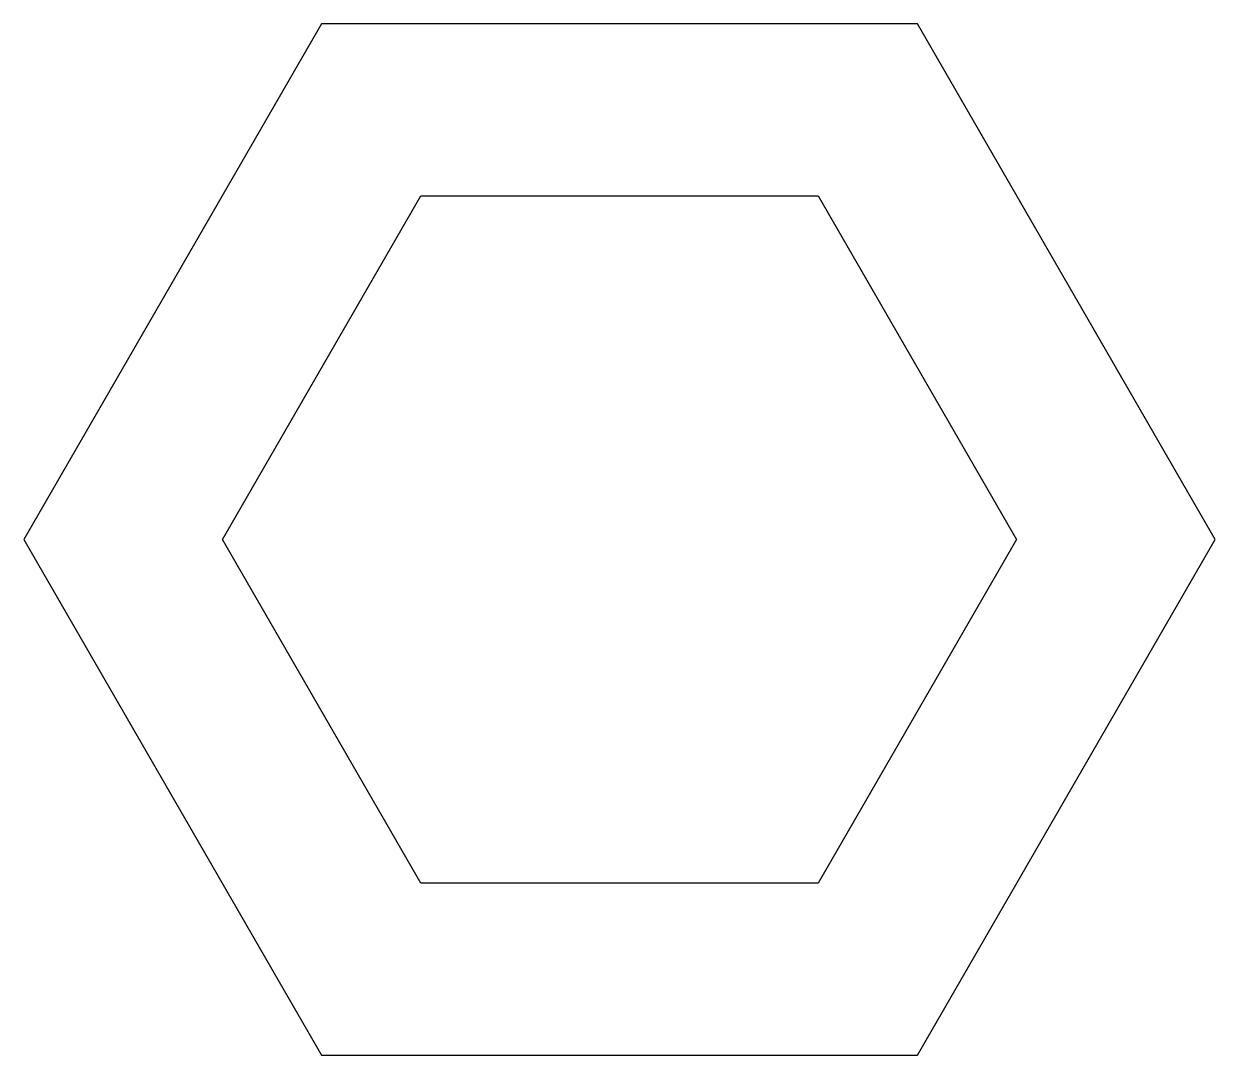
# Model space of a CAD drawing. Header units: metres. Extents: x -90 to 90, y -78 to 78.
import ezdxf

# ---------------------------------------------------------------- set-up
doc = ezdxf.new("R2010")
doc.units = ezdxf.units.M

msp = doc.modelspace()

# ---------------------------------------------------------------- linework, layer by layer
for p, q in [((-45, 77.9423), (-90, 0)), ((45, 77.9423), (-45, 77.9423)), ((90, 0), (45, 77.9423)), ((-60, 0), (-30, 51.9615)), ((-30, 51.9615), (30, 51.9615)), ((30, 51.9615), (60, 0)), ((-90, 0), (-45, -77.9423)), ((-30, -51.9615), (-60, 0)), ((60, 0), (30, -51.9615)), ((45, -77.9423), (90, 0)), ((30, -51.9615), (-30, -51.9615)), ((-45, -77.9423), (45, -77.9423))]:
    msp.add_line(p, q)

doc.saveas('drawing.dxf')
